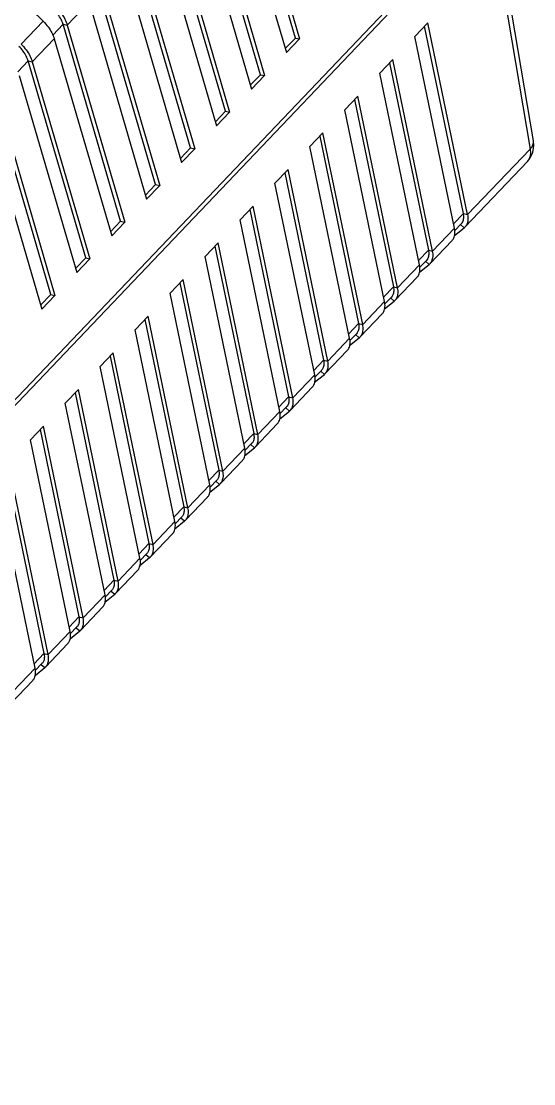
# Model space of a CAD drawing. Header units: millimetres. Extents: x 14343 to 15285, y -9166 to -7819.
# Drawn here: x 15050.4 to 15092.1, y -8249.8 to -8163.3 of the extents above; entities that cross this region are included whole.
import ezdxf

# ---------------------------------------------------------------- set-up
doc = ezdxf.new("R2010")
doc.units = ezdxf.units.MM

# ---------------------------------------------------------------- blocks, each defined once
blk = doc.blocks.new('u9')
at = {"color": 7, "linetype": 'Continuous'}
for p, q in [((258.73, 328.192), (254.053, 344.24)), ((254.389, 344.178), (259.07, 328.116)), ((253.325, 343.061), (258.006, 327)), ((255.886, 325.206), (251.208, 341.254)), ((251.544, 341.191), (256.226, 325.13)), ((250.48, 340.075), (255.162, 324.013)), ((278.105, 319.806), (274.79, 339.504)), ((156.695, 215.574), (274.46, 339.212)), ((156.786, 215.21), (274.526, 338.822)), ((274.526, 338.822), (277.837, 319.146)), ((253.041, 322.22), (248.364, 338.268)), ((248.7, 338.205), (253.381, 322.144)), ((247.636, 337.088), (252.317, 321.027)), ((250.197, 319.233), (245.519, 335.281)), ((245.855, 335.219), (250.537, 319.157)), ((244.791, 334.102), (249.473, 318.04)), ((234.213, 333.506), (238.201, 329.553)), ((247.352, 316.247), (242.675, 332.295)), ((243.01, 332.232), (247.692, 316.171)), ((241.947, 331.115), (240.166, 329.246)), ((241.947, 331.115), (246.628, 315.054)), ((238.201, 329.553), (236.42, 327.684)), ((239.83, 329.308), (238.984, 328.42)), ((244.508, 313.261), (239.83, 329.308)), ((239.83, 329.308), (240.166, 329.246)), ((240.166, 329.246), (244.848, 313.185)), ((269.514, 329.43), (268.45, 328.313)), ((272.406, 313.896), (269.248, 329.15)), ((272.749, 313.804), (269.514, 329.43)), ((239.102, 328.129), (237.321, 326.26)), ((239.102, 328.129), (243.784, 312.068)), ((258.73, 328.192), (257.91, 327.331)), ((259.07, 328.116), (258.006, 327)), ((258.73, 328.192), (259.07, 328.116)), ((271.684, 312.69), (268.45, 328.313)), ((236.986, 326.322), (236.139, 325.433)), ((241.663, 310.274), (236.986, 326.322)), ((236.986, 326.322), (237.321, 326.26)), ((266.669, 326.443), (265.606, 325.327)), ((269.904, 310.82), (266.669, 326.443)), ((237.321, 326.26), (242.003, 310.198)), ((266.403, 326.164), (269.561, 310.909)), ((236.258, 325.143), (240.939, 309.081)), ((255.886, 325.206), (255.065, 324.345)), ((256.226, 325.13), (255.162, 324.013)), ((255.886, 325.206), (256.226, 325.13)), ((268.84, 309.703), (265.606, 325.327)), ((238.819, 307.288), (234.141, 323.336)), ((234.477, 323.273), (239.158, 307.212)), ((263.825, 323.457), (262.761, 322.34)), ((263.559, 323.177), (266.717, 307.923)), ((267.059, 307.834), (263.825, 323.457)), ((233.413, 322.156), (238.095, 306.095)), ((253.041, 322.22), (252.221, 321.358)), ((253.381, 322.144), (252.317, 321.027)), ((253.041, 322.22), (253.381, 322.144)), ((265.995, 306.717), (262.761, 322.34)), ((260.98, 320.471), (259.916, 319.354)), ((264.215, 304.847), (260.98, 320.471)), ((260.714, 320.191), (263.872, 304.937)), ((250.197, 319.233), (249.376, 318.372)), ((250.537, 319.157), (249.473, 318.04)), ((250.197, 319.233), (250.537, 319.157)), ((263.151, 303.731), (259.916, 319.354)), ((277.837, 319.146), (272.749, 313.804)), ((272.549, 312.81), (277.623, 318.137)), ((258.136, 317.484), (257.072, 316.367)), ((257.87, 317.205), (261.027, 301.95)), ((261.37, 301.861), (258.136, 317.484)), ((247.352, 316.247), (246.532, 315.385)), ((247.692, 316.171), (246.628, 315.054)), ((247.352, 316.247), (247.692, 316.171)), ((260.306, 300.744), (257.072, 316.367)), ((255.291, 314.498), (254.227, 313.381)), ((255.025, 314.218), (258.183, 298.964)), ((258.526, 298.875), (255.291, 314.498)), ((257.462, 297.758), (254.227, 313.381)), ((272.406, 313.896), (271.608, 313.058)), ((272.406, 313.896), (272.748, 313.807)), ((244.508, 313.261), (243.687, 312.399)), ((244.848, 313.185), (243.784, 312.068)), ((244.508, 313.261), (244.848, 313.185)), ((271.684, 312.69), (269.904, 310.82)), ((271.678, 312.11), (272.469, 312.738)), ((271.699, 312.5), (272.239, 313.067)), ((272.173, 313.007), (272.471, 312.739)), ((271.484, 311.695), (269.704, 309.826)), ((252.447, 311.511), (251.383, 310.395)), ((252.18, 311.232), (255.338, 295.977)), ((255.681, 295.888), (252.447, 311.511)), ((269.561, 310.909), (268.763, 310.072)), ((269.561, 310.909), (269.904, 310.82)), ((241.663, 310.274), (240.843, 309.413)), ((242.003, 310.198), (240.939, 309.081)), ((241.663, 310.274), (242.003, 310.198)), ((254.617, 294.771), (251.383, 310.395)), ((268.854, 309.513), (269.394, 310.081)), ((269.328, 310.02), (269.625, 309.753)), ((268.84, 309.703), (267.059, 307.834)), ((268.834, 309.126), (269.625, 309.753)), ((249.602, 308.525), (248.538, 307.408)), ((249.336, 308.246), (252.494, 292.991)), ((252.836, 292.902), (249.602, 308.525)), ((268.64, 308.709), (266.859, 306.839)), ((238.819, 307.288), (237.998, 306.426)), ((238.819, 307.288), (239.158, 307.212)), ((251.773, 291.785), (248.538, 307.408)), ((266.717, 307.923), (265.919, 307.086)), ((266.717, 307.923), (267.059, 307.834)), ((239.158, 307.212), (238.095, 306.095)), ((265.995, 306.717), (264.215, 304.847)), ((265.99, 306.14), (266.78, 306.767)), ((266.009, 306.527), (266.55, 307.094)), ((266.484, 307.034), (266.78, 306.767)), ((246.758, 305.539), (245.694, 304.422)), ((249.992, 289.915), (246.758, 305.539)), ((265.795, 305.722), (264.015, 303.853)), ((246.491, 305.259), (249.649, 290.005)), ((263.872, 304.937), (263.074, 304.099)), ((263.872, 304.937), (264.215, 304.847)), ((248.928, 288.799), (245.694, 304.422)), ((263.165, 303.541), (263.705, 304.108)), ((263.639, 304.048), (263.936, 303.781)), ((263.151, 303.731), (261.37, 301.861)), ((263.145, 303.153), (263.936, 303.781)), ((243.913, 302.552), (242.849, 301.435)), ((243.647, 302.273), (246.805, 287.018)), ((247.147, 286.929), (243.913, 302.552)), ((262.951, 302.736), (261.17, 300.866)), ((246.084, 285.812), (242.849, 301.435)), ((261.027, 301.95), (260.23, 301.113)), ((261.027, 301.95), (261.37, 301.861)), ((260.306, 300.744), (258.526, 298.875)), ((260.301, 300.167), (261.091, 300.794)), ((260.32, 300.554), (260.861, 301.121)), ((260.795, 301.061), (261.091, 300.794)), ((241.069, 299.566), (240.005, 298.449)), ((244.303, 283.943), (241.069, 299.566)), ((260.106, 299.75), (258.326, 297.88)), ((240.802, 299.286), (243.96, 284.032)), ((258.183, 298.964), (257.385, 298.126)), ((258.183, 298.964), (258.526, 298.875)), ((243.239, 282.826), (240.005, 298.449)), ((257.462, 297.758), (255.681, 295.888)), ((257.456, 297.181), (258.247, 297.808)), ((257.476, 297.568), (258.016, 298.135)), ((257.95, 298.075), (258.247, 297.808)), ((238.224, 296.579), (237.16, 295.463)), ((237.958, 296.3), (241.116, 281.045)), ((241.458, 280.956), (238.224, 296.579)), ((257.262, 296.763), (255.481, 294.894)), ((240.395, 279.839), (237.16, 295.463)), ((255.338, 295.977), (254.541, 295.14)), ((254.631, 294.581), (255.172, 295.149)), ((255.338, 295.977), (255.681, 295.888)), ((254.617, 294.771), (252.836, 292.902)), ((254.612, 294.194), (255.402, 294.821)), ((255.106, 295.088), (255.402, 294.821)), ((238.614, 277.97), (235.38, 293.593)), ((254.417, 293.777), (252.637, 291.907)), ((235.113, 293.314), (238.271, 278.059)), ((252.494, 292.991), (251.696, 292.154)), ((252.494, 292.991), (252.836, 292.902)), ((237.55, 276.853), (234.316, 292.476)), ((251.773, 291.785), (249.992, 289.915)), ((251.767, 291.208), (252.558, 291.835)), ((251.787, 291.595), (252.327, 292.162)), ((252.261, 292.102), (252.558, 291.835)), ((249.649, 290.005), (248.852, 289.167)), ((249.649, 290.005), (249.992, 289.915)), ((251.573, 290.79), (249.792, 288.921)), ((248.942, 288.609), (249.483, 289.176)), ((249.417, 289.116), (249.713, 288.849)), ((248.928, 288.799), (247.147, 286.929)), ((248.923, 288.221), (249.713, 288.849)), ((248.728, 287.804), (246.948, 285.935)), ((246.805, 287.018), (246.007, 286.181)), ((246.805, 287.018), (247.147, 286.929)), ((246.084, 285.812), (244.303, 283.943)), ((246.078, 285.235), (246.869, 285.862)), ((246.098, 285.622), (246.638, 286.19)), ((246.572, 286.129), (246.869, 285.862)), ((245.884, 284.818), (244.103, 282.948)), ((243.96, 284.032), (243.163, 283.195)), ((243.96, 284.032), (244.303, 283.943)), ((243.253, 282.636), (243.794, 283.203)), ((243.728, 283.143), (244.024, 282.876)), ((243.239, 282.826), (241.458, 280.956)), ((243.234, 282.249), (244.024, 282.876)), ((243.039, 281.831), (241.259, 279.962)), ((241.116, 281.045), (240.318, 280.208)), ((241.116, 281.045), (241.458, 280.956)), ((240.395, 279.839), (238.614, 277.97)), ((240.389, 279.262), (241.179, 279.89)), ((240.409, 279.65), (240.949, 280.217)), ((240.883, 280.157), (241.179, 279.89)), ((240.195, 278.845), (238.414, 276.975)), ((238.271, 278.059), (237.474, 277.222)), ((238.271, 278.059), (238.614, 277.97)), ((237.564, 276.663), (238.105, 277.23)), ((238.039, 277.17), (238.335, 276.903)), ((237.55, 276.853), (235.769, 274.984)), ((237.545, 276.276), (238.335, 276.903)), ((237.35, 275.858), (235.57, 273.989))]:
    blk.add_line(p, q, dxfattribs=at)
for points in [[(278.051, 318.876), (278.135, 319.446), (278.105, 319.806)], [(277.621, 318.136), (277.816, 318.378), (278.051, 318.876)]]:
    blk.add_lwpolyline(points, dxfattribs=at)
for centre, radius, start, end in [((272.01, 313.316), 0.738, 308.45117, 312.46636), ((271.991, 313.337), 0.767, 312.46614, 316.61922), ((269.166, 310.332), 0.738, 308.45051, 312.37169), ((269.146, 310.353), 0.767, 312.37257, 316.60688), ((266.321, 307.345), 0.738, 308.45051, 312.37169), ((266.302, 307.366), 0.767, 312.37257, 316.60688), ((263.477, 304.359), 0.738, 308.45051, 312.37169), ((263.457, 304.38), 0.767, 312.37257, 316.60688), ((260.632, 301.372), 0.738, 308.45051, 312.37169), ((260.613, 301.393), 0.767, 312.37257, 316.60688), ((257.787, 298.386), 0.738, 308.45051, 312.37169), ((257.768, 298.407), 0.767, 312.37257, 316.60688), ((254.943, 295.4), 0.738, 308.45051, 312.37169), ((254.924, 295.421), 0.767, 312.37257, 316.60688), ((252.098, 292.413), 0.738, 308.45051, 312.37169), ((252.079, 292.434), 0.767, 312.37257, 316.60688), ((249.254, 289.427), 0.738, 308.45051, 312.37169), ((249.235, 289.448), 0.767, 312.37257, 316.60688), ((246.409, 286.441), 0.738, 308.45051, 312.37169), ((246.39, 286.462), 0.767, 312.37257, 316.60688), ((243.565, 283.454), 0.738, 308.45051, 312.37169), ((243.546, 283.475), 0.767, 312.37257, 316.60688), ((240.72, 280.468), 0.738, 308.45051, 312.37169), ((240.701, 280.489), 0.767, 312.37257, 316.60688), ((237.857, 277.502), 0.767, 312.37257, 316.60688), ((237.876, 277.481), 0.738, 308.45051, 312.37169)]:
    blk.add_arc(centre, radius, start, end, dxfattribs=at)
for points, start_tangent, end_tangent in [([(239.265, 330.67), (239.662, 330.215), (239.969, 329.73), (240.166, 329.246)], (0.71022, -0.70398), (0.279834, -0.960048)), ([(239.83, 329.308), (239.665, 329.712), (239.409, 330.116), (239.079, 330.495)], (-0.279834, 0.960048), (-0.71022, 0.70398)), ([(238.201, 329.553), (238.598, 329.098), (238.905, 328.613)], (0.71022, -0.70398), (0.46183, -0.886968)), ([(238.905, 328.613), (239.102, 328.129)], (0.46183, -0.886968), (0.279834, -0.960048)), ([(236.986, 326.322), (236.821, 326.725), (236.565, 327.13), (236.234, 327.509)], (-0.279834, 0.960048), (-0.71022, 0.70398)), ([(236.42, 327.684), (236.817, 327.229), (237.124, 326.744), (237.322, 326.259)], (0.71022, -0.70398), (0.279834, -0.960048)), ([(277.837, 319.146), (278.074, 319.501), (278.104, 319.806)], (0.714072, 0.700073), (-0.152926, 0.988238)), ([(277.837, 319.146), (277.863, 318.706), (277.762, 318.338), (277.622, 318.137)], (0.188765, -0.982022), (-0.687307, -0.726367)), ([(272.353, 313.231), (272.432, 313.534), (272.406, 313.896)], (0.444091, 0.895982), (-0.202719, 0.979237)), ([(272.749, 313.804), (272.78, 313.371), (272.686, 313.008), (272.548, 312.81)], (0.202719, -0.979237), (-0.686996, -0.726662)), ([(271.716, 312.256), (271.685, 312.69)], (0.07949, 0.996836), (-0.202719, 0.979237)), ([(272.239, 313.067), (272.353, 313.231)], (0.687158, 0.726508), (0.444091, 0.895982)), ([(271.484, 311.695), (271.621, 311.892), (271.716, 312.256)], (0.687159, 0.726507), (0.07949, 0.996836)), ([(269.561, 310.909), (269.588, 310.548), (269.508, 310.245)], (0.202719, -0.979237), (-0.444091, -0.895982)), ([(269.841, 310.023), (269.936, 310.386), (269.904, 310.82)], (0.444094, 0.89598), (-0.202719, 0.979237)), ([(269.508, 310.245), (269.394, 310.081)], (-0.444091, -0.895982), (-0.687158, -0.726508)), ([(269.704, 309.826), (269.841, 310.023)], (0.687158, 0.726508), (0.444094, 0.89598)), ([(268.64, 308.709), (268.777, 308.906), (268.872, 309.269)], (0.687159, 0.726507), (0.07949, 0.996836)), ([(268.872, 309.269), (268.84, 309.703)], (0.07949, 0.996836), (-0.202719, 0.979237)), ([(266.664, 307.259), (266.55, 307.094)], (-0.444091, -0.895982), (-0.687158, -0.726508)), ([(266.717, 307.923), (266.743, 307.561), (266.664, 307.259)], (0.202719, -0.979237), (-0.444091, -0.895982)), ([(266.996, 307.036), (267.091, 307.4), (267.059, 307.834)], (0.444094, 0.89598), (-0.202719, 0.979237)), ([(266.027, 306.283), (265.996, 306.717)], (0.07949, 0.996836), (-0.202719, 0.979237)), ([(266.859, 306.839), (266.996, 307.036)], (0.687158, 0.726508), (0.444094, 0.89598)), ([(265.795, 305.723), (265.932, 305.92), (266.027, 306.283)], (0.687159, 0.726507), (0.07949, 0.996836)), ([(263.872, 304.937), (263.898, 304.575), (263.819, 304.272)], (0.202719, -0.979237), (-0.444091, -0.895982)), ([(264.152, 304.05), (264.247, 304.413), (264.215, 304.847)], (0.444094, 0.89598), (-0.202719, 0.979237)), ([(263.819, 304.272), (263.705, 304.108)], (-0.444091, -0.895982), (-0.687158, -0.726508)), ([(264.015, 303.853), (264.152, 304.05)], (0.687158, 0.726508), (0.444094, 0.89598)), ([(262.951, 302.736), (263.088, 302.933), (263.183, 303.297)], (0.687159, 0.726507), (0.07949, 0.996836)), ([(263.183, 303.297), (263.151, 303.73)], (0.07949, 0.996836), (-0.202719, 0.979237)), ([(260.975, 301.286), (260.861, 301.122)], (-0.444091, -0.895982), (-0.687158, -0.726508)), ([(261.027, 301.95), (261.054, 301.589), (260.975, 301.286)], (0.202719, -0.979237), (-0.444091, -0.895982)), ([(261.307, 301.064), (261.402, 301.427), (261.37, 301.861)], (0.444094, 0.89598), (-0.202719, 0.979237)), ([(260.338, 300.31), (260.307, 300.744)], (0.07949, 0.996836), (-0.202719, 0.979237)), ([(261.17, 300.867), (261.307, 301.064)], (0.687158, 0.726508), (0.444094, 0.89598)), ([(260.106, 299.75), (260.243, 299.947), (260.338, 300.31)], (0.687159, 0.726507), (0.07949, 0.996836)), ([(258.183, 298.964), (258.209, 298.602), (258.13, 298.299)], (0.202719, -0.979237), (-0.444091, -0.895982)), ([(258.463, 298.077), (258.558, 298.441), (258.526, 298.875)], (0.444094, 0.89598), (-0.202719, 0.979237)), ([(257.494, 297.324), (257.462, 297.758)], (0.07949, 0.996836), (-0.202719, 0.979237)), ([(258.13, 298.299), (258.016, 298.135)], (-0.444091, -0.895982), (-0.687158, -0.726508)), ([(258.326, 297.88), (258.463, 298.077)], (0.687158, 0.726508), (0.444094, 0.89598)), ([(257.262, 296.763), (257.399, 296.96), (257.494, 297.324)], (0.687159, 0.726507), (0.07949, 0.996836)), ([(255.286, 295.313), (255.171, 295.149)], (-0.444091, -0.895982), (-0.687158, -0.726508)), ([(255.338, 295.977), (255.365, 295.616), (255.286, 295.313)], (0.202719, -0.979237), (-0.444091, -0.895982)), ([(255.618, 295.091), (255.713, 295.454), (255.681, 295.888)], (0.444094, 0.89598), (-0.202719, 0.979237)), ([(254.417, 293.777), (254.554, 293.974), (254.649, 294.337)], (0.687159, 0.726507), (0.07949, 0.996836)), ([(254.649, 294.337), (254.617, 294.771)], (0.07949, 0.996836), (-0.202719, 0.979237)), ([(255.481, 294.894), (255.618, 295.091)], (0.687158, 0.726508), (0.444094, 0.89598)), ([(252.494, 292.991), (252.52, 292.629), (252.441, 292.327)], (0.202719, -0.979237), (-0.444091, -0.895982)), ([(252.773, 292.104), (252.869, 292.468), (252.837, 292.902)], (0.444094, 0.89598), (-0.202719, 0.979237)), ([(251.805, 291.351), (251.773, 291.785)], (0.07949, 0.996836), (-0.202719, 0.979237)), ([(252.441, 292.327), (252.327, 292.162)], (-0.444091, -0.895982), (-0.687158, -0.726508)), ([(252.636, 291.908), (252.773, 292.104)], (0.687158, 0.726508), (0.444094, 0.89598)), ([(251.573, 290.791), (251.71, 290.988), (251.805, 291.351)], (0.687159, 0.726507), (0.07949, 0.996836)), ([(249.649, 290.005), (249.676, 289.643), (249.597, 289.34)], (0.202719, -0.979237), (-0.444091, -0.895982)), ([(249.597, 289.34), (249.482, 289.176)], (-0.444091, -0.895982), (-0.687158, -0.726508)), ([(249.792, 288.921), (249.929, 289.118)], (0.687158, 0.726508), (0.444094, 0.89598)), ([(249.929, 289.118), (250.024, 289.481), (249.992, 289.915)], (0.444094, 0.89598), (-0.202719, 0.979237)), ([(248.728, 287.804), (248.865, 288.001), (248.96, 288.365)], (0.687159, 0.726507), (0.07949, 0.996836)), ([(248.96, 288.365), (248.928, 288.799)], (0.07949, 0.996836), (-0.202719, 0.979237)), ([(246.805, 287.018), (246.831, 286.657), (246.752, 286.354)], (0.202719, -0.979237), (-0.444091, -0.895982)), ([(247.084, 286.132), (247.18, 286.495), (247.148, 286.929)], (0.444094, 0.89598), (-0.202719, 0.979237)), ([(246.116, 285.378), (246.084, 285.812)], (0.07949, 0.996836), (-0.202719, 0.979237)), ([(246.752, 286.354), (246.638, 286.19)], (-0.444091, -0.895982), (-0.687158, -0.726508)), ([(246.947, 285.935), (247.084, 286.132)], (0.687158, 0.726508), (0.444094, 0.89598)), ([(245.884, 284.818), (246.021, 285.015), (246.116, 285.378)], (0.687159, 0.726507), (0.07949, 0.996836)), ([(243.96, 284.032), (243.987, 283.67), (243.908, 283.367)], (0.202719, -0.979237), (-0.444091, -0.895982)), ([(244.24, 283.145), (244.335, 283.509), (244.303, 283.943)], (0.444094, 0.89598), (-0.202719, 0.979237)), ([(243.908, 283.367), (243.793, 283.203)], (-0.444091, -0.895982), (-0.687158, -0.726508)), ([(244.103, 282.948), (244.24, 283.145)], (0.687158, 0.726508), (0.444094, 0.89598)), ([(243.039, 281.831), (243.176, 282.028), (243.271, 282.392)], (0.687159, 0.726507), (0.07949, 0.996836)), ([(243.271, 282.392), (243.239, 282.826)], (0.07949, 0.996836), (-0.202719, 0.979237)), ([(241.116, 281.045), (241.142, 280.684), (241.063, 280.381)], (0.202719, -0.979237), (-0.444091, -0.895982)), ([(241.395, 280.159), (241.491, 280.522), (241.459, 280.956)], (0.444094, 0.89598), (-0.202719, 0.979237)), ([(240.427, 279.405), (240.395, 279.839)], (0.07949, 0.996836), (-0.202719, 0.979237)), ([(241.063, 280.381), (240.949, 280.217)], (-0.444091, -0.895982), (-0.687158, -0.726508)), ([(241.258, 279.962), (241.395, 280.159)], (0.687158, 0.726508), (0.444094, 0.89598)), ([(240.195, 278.845), (240.332, 279.042), (240.427, 279.405)], (0.687159, 0.726507), (0.07949, 0.996836)), ([(238.271, 278.059), (238.298, 277.697), (238.219, 277.395)], (0.202719, -0.979237), (-0.444091, -0.895982)), ([(238.551, 277.173), (238.646, 277.536), (238.614, 277.97)], (0.444094, 0.89598), (-0.202719, 0.979237)), ([(238.219, 277.395), (238.104, 277.231)], (-0.444091, -0.895982), (-0.687158, -0.726508)), ([(238.414, 276.976), (238.551, 277.173)], (0.687158, 0.726508), (0.444094, 0.89598)), ([(237.35, 275.859), (237.487, 276.056), (237.582, 276.419)], (0.687159, 0.726507), (0.07949, 0.996836)), ([(237.582, 276.419), (237.55, 276.853)], (0.07949, 0.996836), (-0.202719, 0.979237))]:
    blk.add_spline(points, degree=3, dxfattribs=dict(at, start_tangent=start_tangent, end_tangent=end_tangent))

msp = doc.modelspace()

# ---------------------------------------------------------------- block references
msp.add_blockref('u9', (14813.948, -8492.81))

doc.saveas('drawing.dxf')
